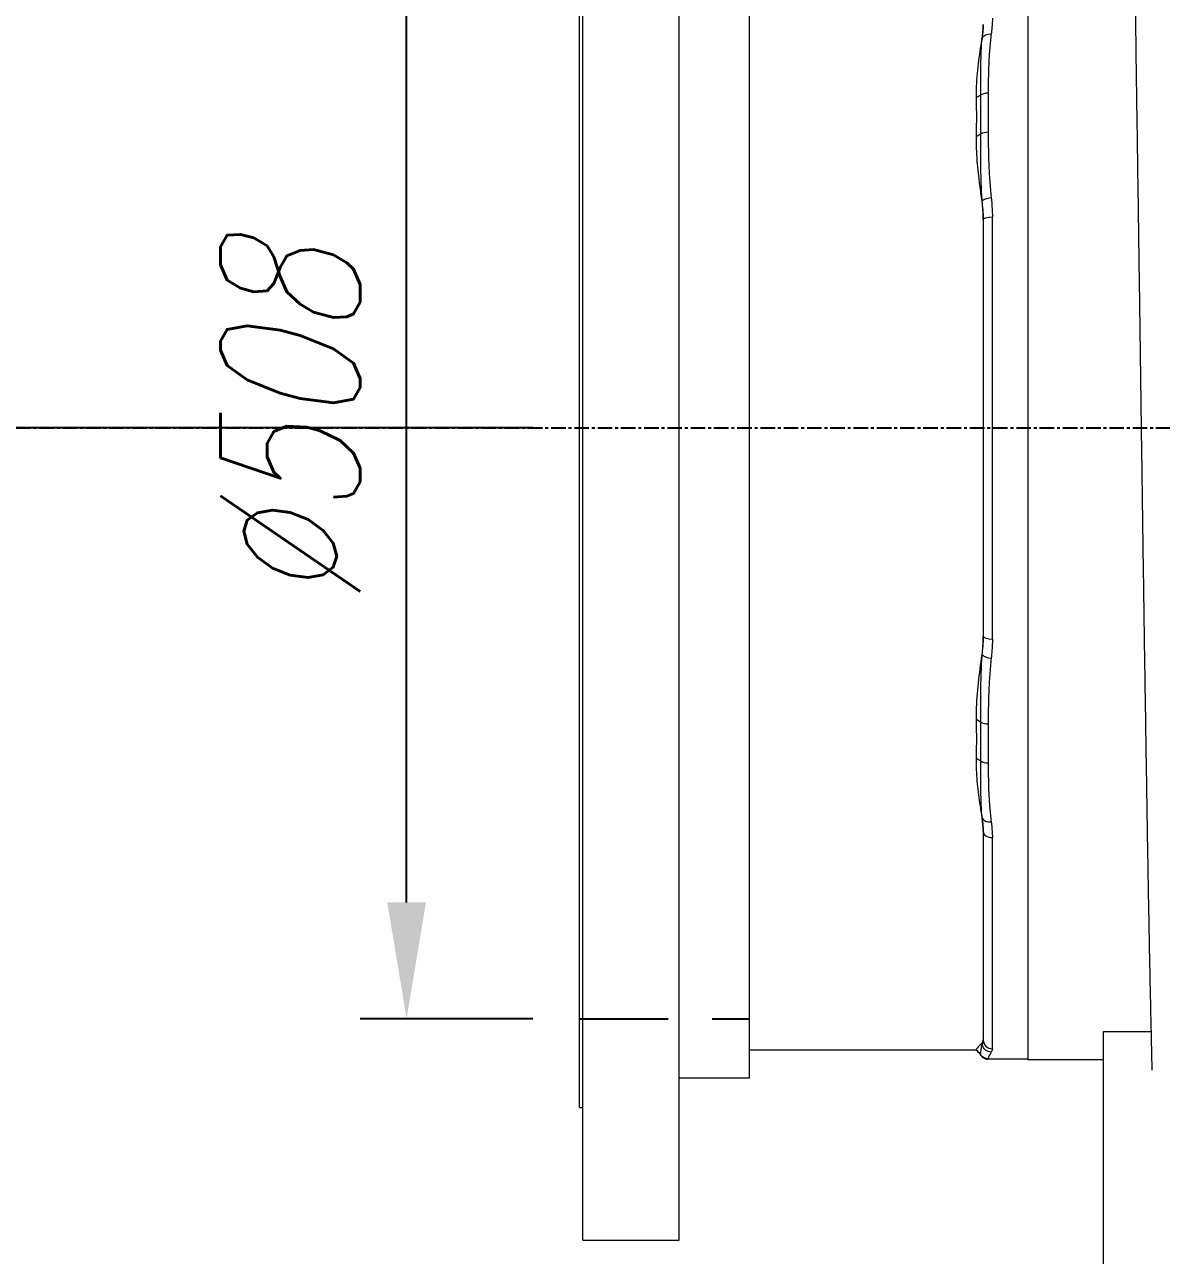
# Model space of a CAD drawing. Header units: millimetres. Extents: x -2122 to 22797, y 3569 to 89276.
# Drawn here: x 8552 to 9041, y 17336 to 17865 of the extents above; entities that cross this region are included whole.
import ezdxf

# ---------------------------------------------------------------- set-up
doc = ezdxf.new("R2010")
doc.units = ezdxf.units.MM
doc.header["$LTSCALE"] = 20
doc.linetypes.add('CENTER', pattern=[2, 1.25, -0.25, 0.25, -0.25])
doc.linetypes.add('HIDDEN', pattern=[9.525, 6.35, -3.175])
doc.layers.add('IA-DIBUJO', color=3, linetype='Continuous', lineweight=30)
for name, color, linetype in [('IA-DIM', 7, 'Continuous'), ('IA-EJES', 4, 'CENTER'), ('IA-SEGM', 1, 'HIDDEN')]:
    doc.layers.add(name, color=color, linetype=linetype)
doc.styles.add('ING-AMB', font='romans.shx', dxfattribs={"width": 0.75, "oblique": 15})
doc.dimstyles.new('ING-AMB 20', dxfattribs={"dimscale": 20, "dimtxt": 3, "dimasz": 2.5, "dimexe": 1, "dimexo": 1, "dimgap": 1, "dimtad": 1, "dimdec": 0, "dimzin": 0, "dimdsep": 46, "dimtxsty": 'ING-AMB', "dimcen": 0.1, "dimclrd": 7, "dimclre": 7, "dimclrt": 2, "dimadec": 0, "dimazin": 0, "dimtfac": 1, "dimtdec": 0, "dimtmove": 0, "dimatfit": 0, "dimfxl": 1.25, "dimtolj": 1, "dimtzin": 0, "dimarcsym": 1})

# ---------------------------------------------------------------- blocks, each defined once
blk = doc.blocks.new('*D141')
at = {"layer": 'Defpoints', "color": 0, "transparency": 16777216}
for p in [(8477.09, 17691.28), (8790.96, 17691.28), (8910.96, 17061.28)]:
    blk.add_point(p, dxfattribs=at)
at = {"layer": 'IA-DIM', "color": 7, "lineweight": -2, "transparency": 16777216}
for p, q in [((8770.96, 17691.28), (8457.09, 17691.28)), ((8477.09, 17111.28), (8477.09, 17641.28)), ((8890.96, 17061.28), (8457.09, 17061.28))]:
    blk.add_line(p, q, dxfattribs=at)
at = {"layer": 'IA-DIM', "color": 7, "transparency": 16777216}
for points in [[(8468.76, 17641.28), (8485.43, 17641.28), (8477.09, 17691.28)], [(8468.76, 17111.28), (8485.43, 17111.28), (8477.09, 17061.28)]]:
    blk.add_solid(points, dxfattribs=at)
at = {"layer": 'IA-DIM', "color": 2, "transparency": 16777216, "insert": (8427.09, 17376.28), "char_height": 60, "attachment_point": 5, "rotation": 90, "style": 'ING-AMB'}
blk.add_mtext('\\A1;630', dxfattribs=at)
blk = doc.blocks.new('A$C19724f02')
at = {"color": 0, "linetype": 'Continuous', "lineweight": 0}
for p, q in [((-2339.8, -3406.75), (-1755.6, -3406.75)), ((-2339.8, -3406.75), (-2339.8, -3408.28)), ((-2396.95, -3408.28), (-1698.45, -3408.28)), ((-2396.95, -3408.28), (-2396.95, -3449.68)), ((-2396.95, -3449.68), (-1698.45, -3449.68)), ((-2327.1, -3449.68), (-2327.1, -3479.91)), ((-2327.1, -3479.91), (-1768.3, -3479.91))]:
    blk.add_line(p, q, dxfattribs=at)
blk = doc.blocks.new('*D139')
at = {"layer": 'Defpoints', "color": 0, "transparency": 16777216}
for p in [(8716.68, 17945.28), (8790.96, 17945.28), (8790.96, 17437.28)]:
    blk.add_point(p, dxfattribs=at)
at = {"layer": 'IA-DIM', "color": 7, "lineweight": -2, "transparency": 16777216}
for p, q in [((8770.96, 17945.28), (8696.68, 17945.28)), ((8716.68, 17487.28), (8716.68, 17895.28)), ((8770.96, 17437.28), (8696.68, 17437.28))]:
    blk.add_line(p, q, dxfattribs=at)
at = {"layer": 'IA-DIM', "color": 7, "transparency": 16777216}
for points in [[(8708.35, 17895.28), (8725.02, 17895.28), (8716.68, 17945.28)], [(8708.35, 17487.28), (8725.02, 17487.28), (8716.68, 17437.28)]]:
    blk.add_solid(points, dxfattribs=at)
at = {"layer": 'IA-DIM', "color": 2, "transparency": 16777216, "insert": (8666.68, 17691.28), "char_height": 60, "attachment_point": 5, "rotation": 90, "style": 'ING-AMB'}
blk.add_mtext('\\A1;%%C508', dxfattribs=at)
blk = doc.blocks.new('*D147')
at = {"layer": 'Defpoints', "color": 0, "transparency": 16777216}
for p in [(8838.86, 18586.28), (8321.63, 17691.28), (8398.82, 17691.28)]:
    blk.add_point(p, dxfattribs=at)
at = {"layer": 'IA-DIM', "color": 7, "lineweight": -2, "transparency": 16777216}
for p, q in [((8818.86, 18586.28), (8301.63, 18586.28)), ((8321.63, 18536.28), (8321.63, 17741.28)), ((8378.82, 17691.28), (8301.63, 17691.28))]:
    blk.add_line(p, q, dxfattribs=at)
at = {"layer": 'IA-DIM', "color": 7, "transparency": 16777216}
for points in [[(8313.3, 18536.28), (8329.97, 18536.28), (8321.63, 18586.28)], [(8313.3, 17741.28), (8329.97, 17741.28), (8321.63, 17691.28)]]:
    blk.add_solid(points, dxfattribs=at)
at = {"layer": 'IA-DIM', "color": 2, "transparency": 16777216, "insert": (8271.63, 18138.78), "char_height": 60, "attachment_point": 5, "rotation": 90, "style": 'ING-AMB'}
blk.add_mtext('\\A1;895', dxfattribs=at)

msp = doc.modelspace()

# ---------------------------------------------------------------- linework, layer by layer
at = {"layer": 'IA-DIBUJO', "color": 3, "linetype": 'Continuous', "lineweight": 0, "extrusion": (2.06626e-48, 1, -1.83697e-16)}
for p, q in [((8833.89, 17342.03), (8833.89, 18040.53)), ((8983.79, 17962.9), (8983.79, 17691.28)), ((8964.56, 17780.85), (8964.56, 17601.72)), ((8968.51, 17600.52), (8968.51, 17782.05)), ((8983.79, 17691.28), (8983.79, 17419.67)), ((8964.56, 17517.78), (8964.56, 17428.21)), ((8968.51, 17424.38), (8968.51, 17515.14)), ((9016.31, 17145.52), (9016.31, 17431.82)), ((8961.62, 17423.78), (8864.11, 17423.78)), ((8963.52, 17421.68), (8963.53, 17421.55)), ((8966.76, 17419.86), (8966.73, 17420.04)), ((8983.79, 17419.86), (8966.76, 17419.86)), ((9016.31, 17419.67), (8983.79, 17419.67))]:
    msp.add_line(p, q, dxfattribs=at)
at = {"layer": 'IA-DIBUJO', "color": 3, "linetype": 'Continuous', "lineweight": 0}
for centre, major_axis, ratio, start_param, end_param in [((8948.75, 17862.26), (15.8, 0), 0.916112, -0.283518, -0.22751), ((8950.69, 17839.25), (15.8, -0.35), 0.499907, -0.802926, -0.61133), ((8950.53, 17657.09), (6.5, 338.32), 0.033273, -1.075337, -1.018418), ((8950.69, 17822.14), (15.8, 0.35), 0.499907, -0.825231, -0.633635), ((8968.51, 17601.84), (-3.95, 0), 0.334395, 0, 1.570796), ((8948.75, 17594.22), (15.8, 0), 0.110848, -0.283518, -0.22751), ((8968, 17593.72), (-3.92, 0.45), 0.362655, 0.242919, 1.612768), ((8950.53, 17725.48), (-6.5, 338.32), 0.033273, -2.123175, -2.066255), ((8966.73, 17565.92), (3.95, 0.03), 0.468694, -2.522256, -1.574174), ((8966.73, 17549.35), (3.95, -0.03), 0.530646, -2.514893, -1.566811), ((8968, 17524.39), (-3.91, -0.54), 0.620384, 0.115556, 1.485404), ((8968.51, 17517.7), (-3.95, 0), 0.648974, 0, 1.570796), ((8950.69, 17412.47), (0, 15.8), 0.999813, -0.948313, -0.756717), ((8968.51, 17428.26), (-3.95, 0), 0.983368, 0, 1.570796)]:
    msp.add_ellipse(centre, major_axis=major_axis, ratio=ratio, start_param=start_param, end_param=end_param, dxfattribs=at)
at = {"layer": 'IA-DIBUJO', "color": 3, "linetype": 'Continuous', "lineweight": 0, "extrusion": (-3.69779e-32, -1.83697e-16, -1)}
msp.add_ellipse((8968, 17858.18), major_axis=(-3.91, 0.54), ratio=0.620384, start_param=0.115556, end_param=1.485404, dxfattribs=at)
at = {"layer": 'IA-DIBUJO', "color": 3, "linetype": 'Continuous', "lineweight": 0, "extrusion": (8.85928e-33, -1.83697e-16, -1)}
msp.add_ellipse((8966.73, 17833.22), major_axis=(3.95, 0.03), ratio=0.530646, start_param=-2.514893, end_param=-1.566811, dxfattribs=at)
at = {"layer": 'IA-DIBUJO', "color": 3, "linetype": 'Continuous', "lineweight": 0, "extrusion": (-1.2326e-32, -1.83697e-16, -1)}
msp.add_ellipse((8920.57, 17695.34), major_axis=(-23.36, -266.32), ratio=0.149649, start_param=-2.137306, end_param=-2.064661, dxfattribs=at)
at = {"layer": 'IA-DIBUJO', "color": 3, "linetype": 'Continuous', "lineweight": 0, "extrusion": (1.30963e-32, -1.83697e-16, -1)}
msp.add_ellipse((8966.73, 17816.65), major_axis=(3.95, -0.03), ratio=0.468694, start_param=-2.522256, end_param=-1.574174, dxfattribs=at)
at = {"layer": 'IA-DIBUJO', "color": 3, "linetype": 'Continuous', "lineweight": 0, "extrusion": (1.12482e-32, -1.83697e-16, -1)}
for centre, major_axis, ratio, start_param, end_param in [((8948.75, 17788.35), (15.8, 0), 0.110848, -0.283518, -0.22751), ((8968.51, 17780.72), (-3.95, 0), 0.334395, 0, 1.570796), ((8948.75, 17520.31), (15.8, 0), 0.916112, -0.283518, -0.22751), ((8948.75, 17423.24), (15.8, 0), 0.805264, -0.283518, -0.22751)]:
    msp.add_ellipse(centre, major_axis=major_axis, ratio=ratio, start_param=start_param, end_param=end_param, dxfattribs=at)
at = {"layer": 'IA-DIBUJO', "color": 3, "linetype": 'Continuous', "lineweight": 0, "extrusion": (6.16298e-33, -1.83697e-16, -1)}
msp.add_ellipse((8968, 17788.85), major_axis=(-3.92, -0.45), ratio=0.362655, start_param=0.242919, end_param=1.612768, dxfattribs=at)
at = {"layer": 'IA-DIBUJO', "color": 3, "linetype": 'Continuous', "lineweight": 0, "extrusion": (2.00297e-32, -1.83697e-16, -1)}
msp.add_ellipse((8950.69, 17560.43), major_axis=(15.8, -0.35), ratio=0.499907, start_param=-0.825231, end_param=-0.633635, dxfattribs=at)
at = {"layer": 'IA-DIBUJO', "color": 3, "linetype": 'Continuous', "lineweight": 0, "extrusion": (-6.16298e-33, -1.83697e-16, -1)}
msp.add_ellipse((8920.57, 17687.23), major_axis=(23.36, -266.32), ratio=0.149649, start_param=-1.076932, end_param=-1.004287, dxfattribs=at)
at = {"layer": 'IA-DIBUJO', "color": 3, "linetype": 'Continuous', "lineweight": 0, "extrusion": (1.15556e-32, -1.83697e-16, -1)}
msp.add_ellipse((8950.69, 17543.32), major_axis=(15.8, 0.35), ratio=0.499907, start_param=-0.802926, end_param=-0.61133, dxfattribs=at)
at = {"layer": 'IA-DIBUJO', "color": 3, "linetype": 'Continuous', "lineweight": 0, "extrusion": (0, -1.83697e-16, -1)}
msp.add_ellipse((8968, 17426.83), major_axis=(-3.21, 2.31), ratio=0.983039, start_param=-2.187018, end_param=-0.817169, dxfattribs=at)
at = {"layer": 'IA-DIBUJO', "color": 3, "linetype": 'Continuous', "lineweight": 0, "extrusion": (2.46519e-32, -1.83697e-16, -1)}
msp.add_ellipse((8966.73, 17423.99), major_axis=(-3.89, -0.69), ratio=0.99934, start_param=-1.394781, end_param=-0.4467, dxfattribs=at)
at = {"layer": 'IA-DIBUJO', "color": 3, "linetype": 'Continuous', "lineweight": 0}
for points, knots in [([(9023.6, 18026.52), (9023.85, 18024.84), (9024.11, 18023.13), (9024.62, 18019.9), (9024.87, 18018.39), (9025.29, 18015.83), (9025.47, 18014.73), (9025.83, 18012.52), (9026, 18011.42), (9026.36, 18008.96), (9026.55, 18007.61), (9026.97, 18004.19), (9027.2, 18002.05), (9027.55, 17997.73), (9027.68, 17995.75), (9027.87, 17991.78), (9027.95, 17989.86), (9028.07, 17986.12), (9028.11, 17984.34), (9028.2, 17980.42), (9028.24, 17978.24), (9028.31, 17973.52), (9028.34, 17970.96), (9028.4, 17965.48), (9028.43, 17962.55), (9028.51, 17956.37), (9028.55, 17953.11), (9028.66, 17945.77), (9028.73, 17941.63), (9028.88, 17932.88), (9028.97, 17928.26), (9029.14, 17918.81), (9029.23, 17913.99), (9029.41, 17904.05), (9029.5, 17898.93), (9029.67, 17888.69), (9029.75, 17883.56), (9029.9, 17873.21), (9029.98, 17867.99), (9030.13, 17857.43), (9030.2, 17852.1), (9030.35, 17841.49), (9030.43, 17836.22), (9030.58, 17825.43), (9030.66, 17819.91), (9030.83, 17808.75), (9030.91, 17803.11), (9031.08, 17791.8), (9031.16, 17786.12), (9031.32, 17774.79), (9031.4, 17769.14), (9031.56, 17757.86), (9031.64, 17752.22), (9031.79, 17740.92), (9031.87, 17735.26), (9032.03, 17723.91), (9032.11, 17718.23), (9032.26, 17706.85), (9032.34, 17701.15), (9032.5, 17689.75), (9032.58, 17684.05), (9032.74, 17672.68), (9032.82, 17667), (9032.98, 17655.71), (9033.06, 17650.09), (9033.22, 17638.88), (9033.3, 17633.3), (9033.46, 17622.16), (9033.54, 17616.6), (9033.7, 17605.53), (9033.78, 17600.01), (9033.95, 17589.04), (9034.03, 17583.59), (9034.19, 17572.76), (9034.28, 17567.39), (9034.44, 17556.76), (9034.52, 17551.5), (9034.69, 17541.13), (9034.77, 17536.01), (9034.93, 17525.93), (9035.01, 17520.95), (9035.17, 17511.16), (9035.26, 17506.33), (9035.42, 17496.85), (9035.5, 17492.2), (9035.66, 17483.1), (9035.75, 17478.65), (9035.91, 17469.95), (9035.99, 17465.7), (9036.16, 17457.35), (9036.24, 17453.25), (9036.41, 17445.23), (9036.49, 17441.31), (9036.66, 17433.65), (9036.74, 17429.91), (9036.91, 17422.64), (9036.99, 17419.09), (9037.08, 17415.5), (9037.08, 17415.34), (9037.09, 17415.17)], [0, 0, 0, 0, 10.00092, 10.00092, 20.941103, 20.941103, 30.552526, 30.552526, 41.825061, 41.825061, 56.912998, 56.912998, 78.582332, 78.582332, 94.331726, 94.331726, 106.216325, 106.216325, 115.797445, 115.797445, 126.54407, 126.54407, 138.254374, 138.254374, 150.838027, 150.838027, 164.075849, 164.075849, 180.39785, 180.39785, 197.982989, 197.982989, 215.742377, 215.742377, 234.019178, 234.019178, 251.798818, 251.798818, 269.463945, 269.463945, 287.090127, 287.090127, 304.138365, 304.138365, 321.698746, 321.698746, 339.359471, 339.359471, 356.922117, 356.922117, 374.190747, 374.190747, 391.291549, 391.291549, 408.364569, 408.364569, 425.432003, 425.432003, 442.521198, 442.521198, 459.629495, 459.629495, 476.715674, 476.715674, 493.739377, 493.739377, 510.769869, 510.769869, 527.903166, 527.903166, 545.118732, 545.118732, 562.392703, 562.392703, 579.698108, 579.698108, 596.983904, 596.983904, 614.188653, 614.188653, 631.343249, 631.343249, 648.4872, 648.4872, 665.544881, 665.544881, 682.457961, 682.457961, 699.290708, 699.290708, 716.216397, 716.216397, 733.209174, 733.209174, 750.266087, 750.266087, 767.385274, 767.385274, 768.192772, 768.192772, 768.192772, 768.192772]), ([(8964.15, 17859), (8964.22, 17859.59), (8964.29, 17860.17), (8964.34, 17860.76), (8964.4, 17861.34), (8964.45, 17861.92), (8964.48, 17862.5), (8964.52, 17863.07), (8964.54, 17863.65), (8964.55, 17864.22), (8964.55, 17864.36), (8964.56, 17864.5), (8964.56, 17864.65)], [0, 0, 0, 0, 0.001247938, 0.001247938, 0.001247938, 0.002493731, 0.002493731, 0.002493731, 0.003736621, 0.003736621, 0.003736621, 0.004050033, 0.004050033, 0.004050033, 0.004050033]), ([(8968.51, 17867.43), (8968.51, 17866.09), (8968.44, 17864.74), (8968.23, 17862.48), (8968.12, 17861.56), (8968, 17860.65)], [0, 0, 0, 0, 0.002669896, 0.002669896, 0.004460236, 0.004460236, 0.004460236, 0.004460236]), ([(8963.93, 17858.21), (8963.36, 17854.95), (8962.82, 17851.27), (8961.95, 17844.16), (8961.59, 17840.39), (8961.51, 17835.47), (8961.51, 17834.4), (8961.53, 17833.32)], [-3.112735, -3.112735, -3.112735, -3.112735, -1.756639, -1.756639, -0.384203, -0.384203, 0, 0, 0, 0]), ([(8963.52, 17834.42), (8963.52, 17836.66), (8963.52, 17838.84), (8963.53, 17843.13), (8963.55, 17845.23), (8963.6, 17849.33), (8963.65, 17851.34), (8963.81, 17855.25), (8963.93, 17857.16), (8964.15, 17859)], [0, 0, 0, 0, 0.00395503, 0.00395503, 0.00791006, 0.00791006, 0.01186509, 0.01186509, 0.01582012, 0.01582012, 0.01582012, 0.01582012]), ([(8968, 17860.65), (8967.72, 17858.63), (8967.52, 17856.58), (8967.19, 17852.45), (8967.07, 17850.36), (8966.87, 17846.06), (8966.8, 17843.84), (8966.73, 17839.53), (8966.72, 17837.43), (8966.73, 17835.32)], [0, 0, 0, 0, 0.00393252, 0.00393252, 0.00786503, 0.00786503, 0.0119497, 0.0119497, 0.01573006, 0.01573006, 0.01573006, 0.01573006]), ([(8961.53, 17833.32), (8961.59, 17830.59), (8961.62, 17827.82), (8961.62, 17822.24), (8961.59, 17819.42), (8961.53, 17816.57)], [-1.931121, -1.931121, -1.931121, -1.931121, -0.965013, -0.965013, 0, 0, 0, 0]), ([(8961.53, 17816.57), (8961.51, 17815.71), (8961.51, 17814.84), (8961.52, 17813.11), (8961.54, 17812.24), (8961.64, 17809.63), (8961.75, 17807.88), (8962.17, 17802.74), (8962.57, 17799.14), (8963.29, 17793.38), (8963.6, 17791.06), (8963.93, 17788.84)], [-2.976523, -2.976523, -2.976523, -2.976523, -2.689803, -2.689803, -2.404367, -2.404367, -1.834724, -1.834724, -0.722689, -0.722689, 0, 0, 0, 0]), ([(8964.15, 17788.75), (8963.93, 17791.28), (8963.81, 17793.78), (8963.65, 17798.73), (8963.6, 17801.17), (8963.55, 17806), (8963.53, 17808.39), (8963.52, 17813.11), (8963.52, 17815.44), (8963.52, 17817.75)], [0, 0, 0, 0, 0.00395503, 0.00395503, 0.00791006, 0.00791006, 0.01186509, 0.01186509, 0.01582012, 0.01582012, 0.01582012, 0.01582012]), ([(8966.73, 17818.5), (8966.71, 17816.12), (8966.73, 17813.72), (8966.81, 17809.07), (8966.88, 17806.82), (8967.07, 17802.21), (8967.19, 17799.85), (8967.52, 17795.09), (8967.72, 17792.69), (8968, 17790.29)], [0, 0, 0, 0, 0.00408467, 0.00408467, 0.00786503, 0.00786503, 0.01179755, 0.01179755, 0.01573006, 0.01573006, 0.01573006, 0.01573006]), ([(8963.93, 17788.84), (8964.29, 17786.36), (8964.52, 17783.85), (8964.56, 17781.22), (8964.56, 17781.13), (8964.56, 17781.03)], [-3.2185157, -3.2185157, -3.2185157, -3.2185157, -2.4237441, -2.4237441, -2.3932244, -2.3932244, -2.3932244, -2.3932244]), ([(8968, 17790.29), (8968.19, 17788.66), (8968.33, 17787.02), (8968.48, 17784.27), (8968.51, 17783.16), (8968.51, 17782.05)], [0, 0, 0, 0, 0.002669896, 0.002669896, 0.004460236, 0.004460236, 0.004460236, 0.004460236]), ([(8964.15, 17593.82), (8964.22, 17594.61), (8964.29, 17595.4), (8964.34, 17596.19), (8964.4, 17596.98), (8964.45, 17597.77), (8964.48, 17598.56), (8964.52, 17599.35), (8964.54, 17600.14), (8964.55, 17600.94), (8964.55, 17601.14), (8964.56, 17601.34), (8964.56, 17601.54)], [0, 0, 0, 0, 0.001247938, 0.001247938, 0.001247938, 0.002493731, 0.002493731, 0.002493731, 0.003736621, 0.003736621, 0.003736621, 0.004050033, 0.004050033, 0.004050033, 0.004050033]), ([(8968.51, 17600.52), (8968.51, 17598.86), (8968.44, 17597.21), (8968.23, 17594.47), (8968.12, 17593.37), (8968, 17592.28)], [0, 0, 0, 0, 0.002669896, 0.002669896, 0.004460236, 0.004460236, 0.004460236, 0.004460236]), ([(8963.93, 17593.73), (8963.36, 17589.84), (8962.82, 17585.58), (8961.95, 17577.58), (8961.59, 17573.46), (8961.51, 17568.25), (8961.51, 17567.13), (8961.53, 17565.99)], [-3.112735, -3.112735, -3.112735, -3.112735, -1.756639, -1.756639, -0.384203, -0.384203, 0, 0, 0, 0]), ([(8963.52, 17564.82), (8963.52, 17567.13), (8963.52, 17569.46), (8963.53, 17574.18), (8963.55, 17576.57), (8963.6, 17581.4), (8963.65, 17583.84), (8963.81, 17588.78), (8963.93, 17591.28), (8964.15, 17593.82)], [0, 0, 0, 0, 0.00395503, 0.00395503, 0.00791006, 0.00791006, 0.01186509, 0.01186509, 0.01582012, 0.01582012, 0.01582012, 0.01582012]), ([(8968, 17592.28), (8967.72, 17589.88), (8967.52, 17587.48), (8967.19, 17582.72), (8967.07, 17580.36), (8966.87, 17575.56), (8966.8, 17573.14), (8966.73, 17568.49), (8966.72, 17566.27), (8966.73, 17564.07)], [0, 0, 0, 0, 0.00393252, 0.00393252, 0.00786503, 0.00786503, 0.0119497, 0.0119497, 0.01573006, 0.01573006, 0.01573006, 0.01573006]), ([(8961.53, 17565.99), (8961.59, 17563.15), (8961.62, 17560.32), (8961.62, 17554.74), (8961.59, 17551.97), (8961.53, 17549.25)], [-1.931121, -1.931121, -1.931121, -1.931121, -0.965013, -0.965013, 0, 0, 0, 0]), ([(8961.53, 17549.25), (8961.51, 17548.42), (8961.51, 17547.6), (8961.52, 17545.95), (8961.54, 17545.14), (8961.64, 17542.69), (8961.75, 17541.08), (8962.17, 17536.39), (8962.57, 17533.19), (8963.29, 17528.19), (8963.6, 17526.22), (8963.93, 17524.36)], [-2.976523, -2.976523, -2.976523, -2.976523, -2.689803, -2.689803, -2.404367, -2.404367, -1.834724, -1.834724, -0.722689, -0.722689, 0, 0, 0, 0]), ([(8964.15, 17523.57), (8963.93, 17525.41), (8963.81, 17527.32), (8963.65, 17531.23), (8963.6, 17533.23), (8963.55, 17537.34), (8963.53, 17539.44), (8963.52, 17543.72), (8963.52, 17545.91), (8963.52, 17548.14)], [0, 0, 0, 0, 0.00395503, 0.00395503, 0.00791006, 0.00791006, 0.01186509, 0.01186509, 0.01582012, 0.01582012, 0.01582012, 0.01582012]), ([(8966.73, 17547.25), (8966.71, 17544.97), (8966.73, 17542.71), (8966.81, 17538.4), (8966.88, 17536.35), (8967.07, 17532.21), (8967.19, 17530.12), (8967.52, 17525.99), (8967.72, 17523.94), (8968, 17521.92)], [0, 0, 0, 0, 0.00408467, 0.00408467, 0.00786503, 0.00786503, 0.01179755, 0.01179755, 0.01573006, 0.01573006, 0.01573006, 0.01573006]), ([(8968, 17521.92), (8968.19, 17520.56), (8968.33, 17519.2), (8968.48, 17516.94), (8968.51, 17516.04), (8968.51, 17515.14)], [0, 0, 0, 0, 0.002669896, 0.002669896, 0.004460236, 0.004460236, 0.004460236, 0.004460236]), ([(9016.31, 17431.82), (9016.31, 17431.82), (9016.35, 17431.82), (9016.44, 17431.82), (9016.48, 17431.82), (9016.6, 17431.82), (9016.62, 17431.82), (9016.98, 17431.82), (9017.44, 17431.82), (9018.78, 17431.82), (9019.64, 17431.82), (9021.67, 17431.82), (9022.83, 17431.82), (9024.88, 17431.82), (9025.45, 17431.82), (9026.22, 17431.82), (9026.48, 17431.82), (9027.34, 17431.82), (9027.94, 17431.82), (9029.87, 17431.82), (9031.2, 17431.82), (9033.92, 17431.82), (9035.31, 17431.82), (9036.7, 17431.82)], [-19.1231467, -19.1231467, -19.1231467, -19.1231467, -19.0967807, -19.0967807, -19.0696651, -19.0696651, -19.0251416, -19.0251416, -18.9344156, -18.9344156, -18.8442315, -18.8442315, -18.752873, -18.752873, -18.6919642, -18.6919642, -18.6602393, -18.6602393, -18.5878242, -18.5878242, -18.4276892, -18.4276892, -18.2603352, -18.2603352, -18.2603352, -18.2603352]), ([(8963.93, 17426.8), (8963.36, 17426.17), (8962.82, 17425.59), (8961.95, 17424.71), (8961.59, 17424.36), (8961.51, 17424.06), (8961.51, 17424.01), (8961.53, 17423.96)], [-3.112735, -3.112735, -3.112735, -3.112735, -1.756639, -1.756639, -0.384203, -0.384203, 0, 0, 0, 0]), ([(8963.52, 17421.68), (8963.52, 17421.76), (8963.52, 17421.9), (8963.53, 17422.34), (8963.55, 17422.63), (8963.6, 17423.35), (8963.65, 17423.78), (8963.81, 17424.82), (8963.93, 17425.41), (8964.15, 17426.11)], [0, 0, 0, 0, 0.00395503, 0.00395503, 0.00791006, 0.00791006, 0.01186509, 0.01186509, 0.01582012, 0.01582012, 0.01582012, 0.01582012]), ([(8964.15, 17426.11), (8964.22, 17426.31), (8964.29, 17426.51), (8964.34, 17426.71), (8964.4, 17426.92), (8964.45, 17427.13), (8964.48, 17427.35), (8964.52, 17427.56), (8964.54, 17427.78), (8964.55, 17428.01), (8964.55, 17428.06), (8964.56, 17428.12), (8964.56, 17428.18)], [0, 0, 0, 0, 0.001247938, 0.001247938, 0.001247938, 0.002493731, 0.002493731, 0.002493731, 0.003736621, 0.003736621, 0.003736621, 0.004050033, 0.004050033, 0.004050033, 0.004050033]), ([(8968.51, 17424.38), (8968.51, 17424.06), (8968.44, 17423.76), (8968.23, 17423.28), (8968.12, 17423.1), (8968, 17422.92)], [0, 0, 0, 0, 0.002669896, 0.002669896, 0.004460236, 0.004460236, 0.004460236, 0.004460236]), ([(8963.53, 17421.55), (8963.77, 17421.2), (8964.08, 17420.88), (8964.76, 17420.38), (8965.14, 17420.19), (8965.93, 17419.93), (8966.35, 17419.86), (8966.76, 17419.86)], [0, 0, 0, 0, 1.281601, 1.281601, 2.539815, 2.539815, 3.772814, 3.772814, 3.772814, 3.772814]), ([(8968, 17422.92), (8967.72, 17422.53), (8967.52, 17422.18), (8967.19, 17421.56), (8967.07, 17421.28), (8966.87, 17420.79), (8966.8, 17420.58), (8966.73, 17420.25), (8966.72, 17420.13), (8966.73, 17420.04)], [0, 0, 0, 0, 0.00393252, 0.00393252, 0.00786503, 0.00786503, 0.0119497, 0.0119497, 0.01573006, 0.01573006, 0.01573006, 0.01573006])]:
    msp.add_open_spline(points, degree=3, knots=knots, dxfattribs=at)
for points in [[(8964.56, 17864.65), (8964.54, 17862.46), (8964.29, 17860.28), (8963.93, 17858.21)], [(8964.56, 17781.03), (8964.54, 17783.62), (8964.39, 17786.19), (8964.15, 17788.75)], [(8964.56, 17781.03), (8964.56, 17780.97), (8964.56, 17780.91), (8964.56, 17780.85)], [(8964.56, 17601.54), (8964.54, 17598.74), (8964.27, 17596.08), (8963.93, 17593.73)], [(8964.56, 17601.72), (8964.56, 17601.66), (8964.56, 17601.6), (8964.56, 17601.54)], [(8963.93, 17524.36), (8964.29, 17522.28), (8964.54, 17520.11), (8964.56, 17517.92)], [(8964.56, 17517.92), (8964.54, 17519.78), (8964.39, 17521.66), (8964.15, 17523.57)], [(8964.56, 17517.92), (8964.56, 17517.87), (8964.56, 17517.82), (8964.56, 17517.78)], [(8961.53, 17423.96), (8961.59, 17423.84), (8961.62, 17423.78), (8961.62, 17423.78)], [(8961.62, 17423.78), (8962.32, 17423.1), (8962.96, 17422.35), (8963.53, 17421.55)], [(8964.56, 17428.18), (8964.54, 17427.66), (8964.29, 17427.2), (8963.93, 17426.8)], [(8964.56, 17428.21), (8964.56, 17428.2), (8964.56, 17428.19), (8964.56, 17428.18)]]:
    msp.add_open_spline(points, degree=3, dxfattribs=at)
at = {"layer": 'IA-EJES', "ltscale": 0.25}
msp.add_line((8398.82, 17691.28), (12018.82, 17691.28), dxfattribs=at)
at = {"layer": 'IA-SEGM', "ltscale": 0.3}
msp.add_line((8790.96, 17437.28), (8864.11, 17437.28), dxfattribs=at)

# ---------------------------------------------------------------- block references
at = {"layer": 'IA-DIBUJO', "color": 3, "linetype": 'Continuous', "lineweight": 0, "rotation": 90}
msp.add_blockref('A$C19724f02', (5384.21, 19738.98), dxfattribs=at)

# ---------------------------------------------------------------- dimensions: what is measured, and where the dimension line sits
at = {"layer": 'IA-DIM'}
for base, p1, p2, picture, middle in [((8321.63, 17691.28), (8838.86, 18586.28), (8398.82, 17691.28), '*D147', (8271.63, 18138.78)), ((8477.09, 17691.28), (8910.96, 17061.28), (8790.96, 17691.28), '*D141', (8427.09, 17376.28))]:
    dim = msp.add_linear_dim(base=base, p1=p1, p2=p2, angle=90, dimstyle='ING-AMB 20', override={"dimpost": '\\X'}, dxfattribs=at)
    dim.commit()
    dim.dimension.update_dxf_attribs({"geometry": picture, "text_midpoint": middle})
dim = msp.add_linear_dim(base=(8716.68, 17945.28), p1=(8790.96, 17437.28), p2=(8790.96, 17945.28), angle=90, text='%%C<>', dimstyle='ING-AMB 20', override={"dimpost": '\\X'}, dxfattribs=at)
dim.commit()
dim.dimension.update_dxf_attribs({"geometry": '*D139', "text_midpoint": (8666.68, 17691.28)})

doc.saveas('drawing.dxf')
